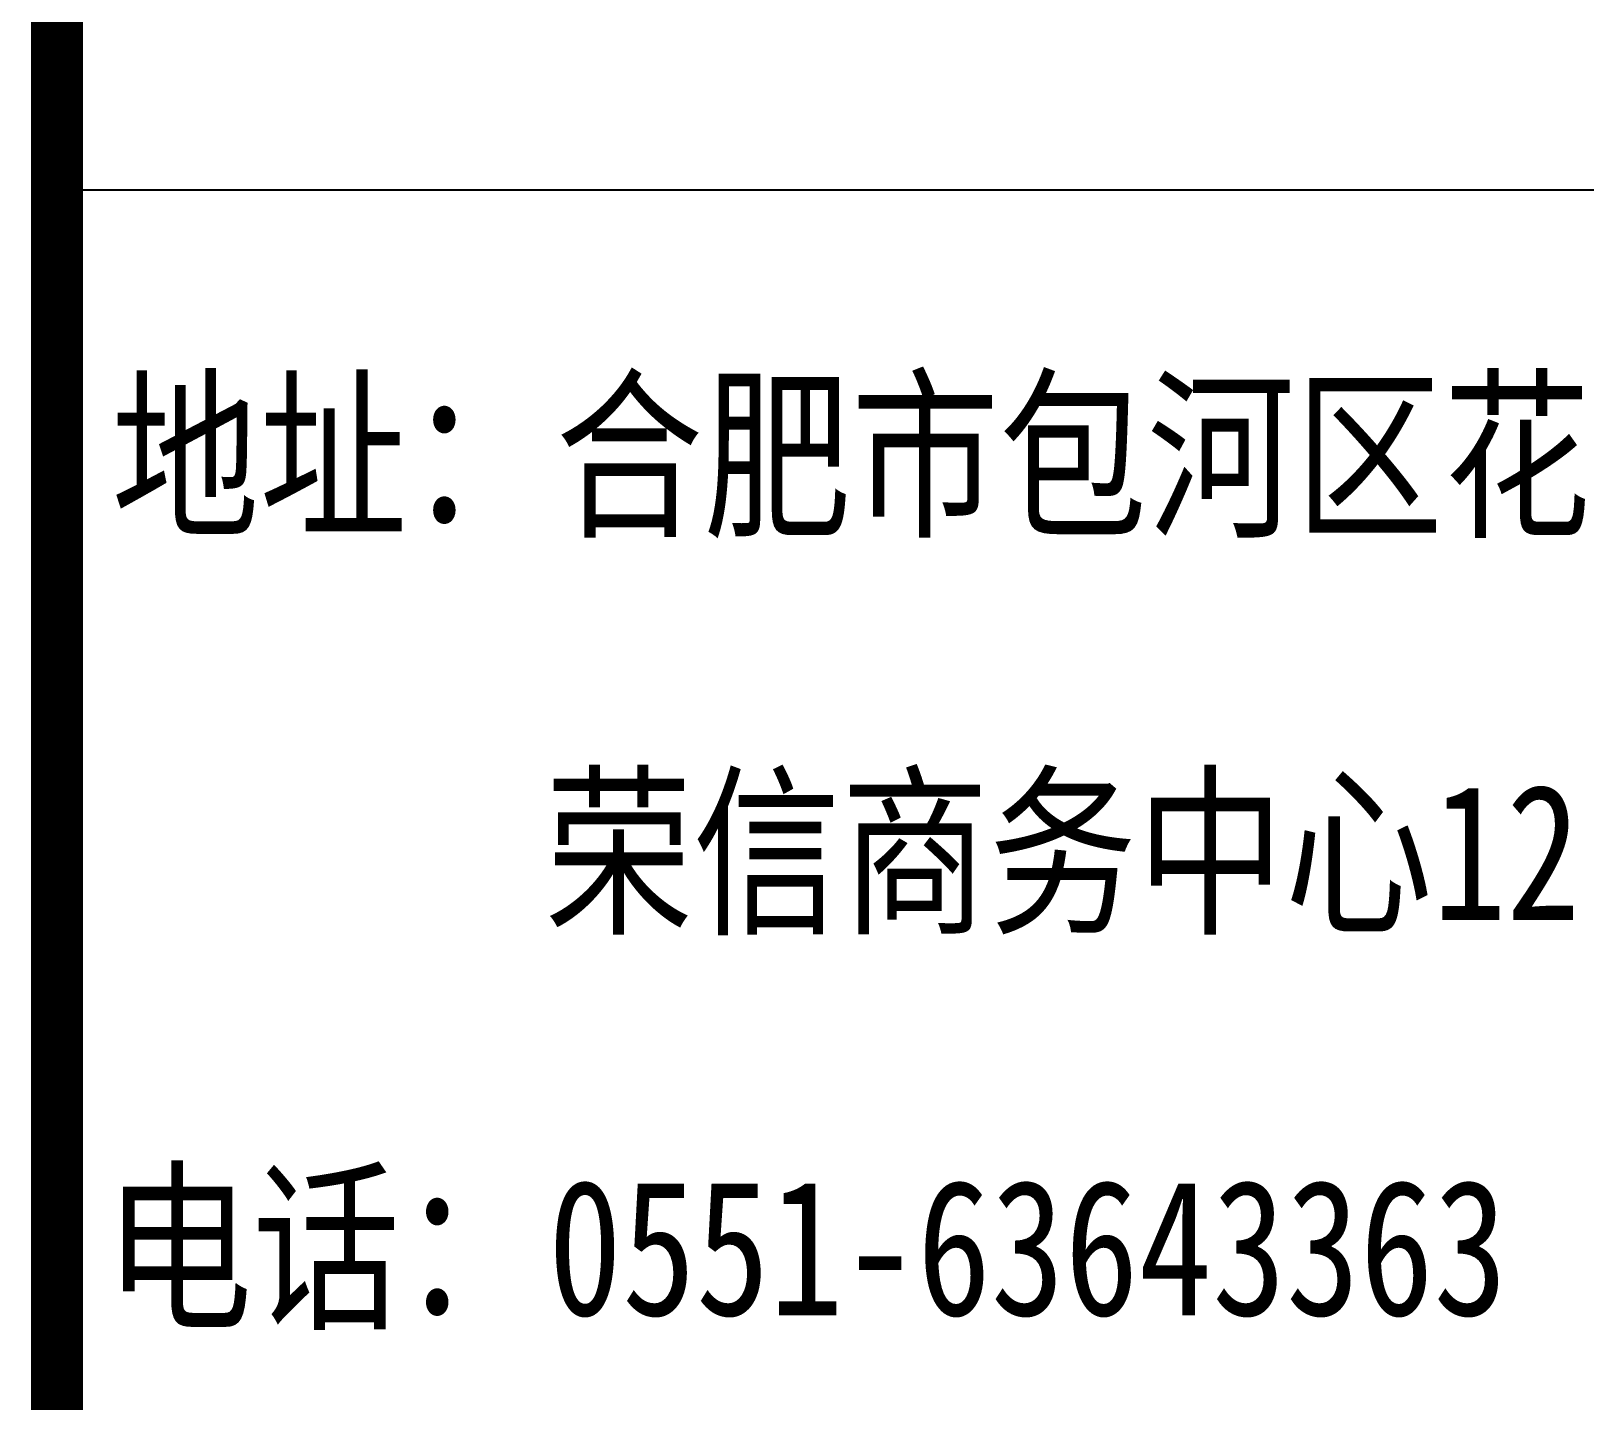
# Model space of a CAD drawing. Extents: x -266287 to 275962, y -324567 to 363765.
# Drawn here: x -82279 to -76549, y -262864 to -257812 of the extents above; entities that cross this region are included whole.
import ezdxf

# ---------------------------------------------------------------- set-up
doc = ezdxf.new("R2010")
doc.units = 0
doc.header["$LTSCALE"] = 1000
doc.layers.get('0').update_dxf_attribs({"linetype": 'CONTINUOUS'})
doc.layers.add('0-TK', color=4, linetype='CONTINUOUS')
doc.styles.add('-黑体', font='simhei.ttf', dxfattribs={"width": 0.8})

msp = doc.modelspace()

# ---------------------------------------------------------------- linework, layer by layer
at = {"layer": '0-TK'}
msp.add_line((-82183.49798, -258398.14679), (-73764.58828, -258398.14679), dxfattribs=at)
at = {"layer": '0-TK', "const_width": 191.9817}
msp.add_lwpolyline([(-82183.49798, -322566.69496), (-82183.49798, -242566.69496)], dxfattribs=at)

# ---------------------------------------------------------------- texts
at = {"style": '-黑体', "width": 0.8}
for s, p in [('地址：合肥市包河区花园大道8号', (-81983.02926, -259627.46291)), ('荣信商务中心12F东', (-80384.44865, -261090.34161)), ('电话：0551-63643363', (-82009.29329, -262548.03566))]:
    msp.add_text(s, height=500, dxfattribs=at).set_placement(p)

doc.saveas('drawing.dxf')
